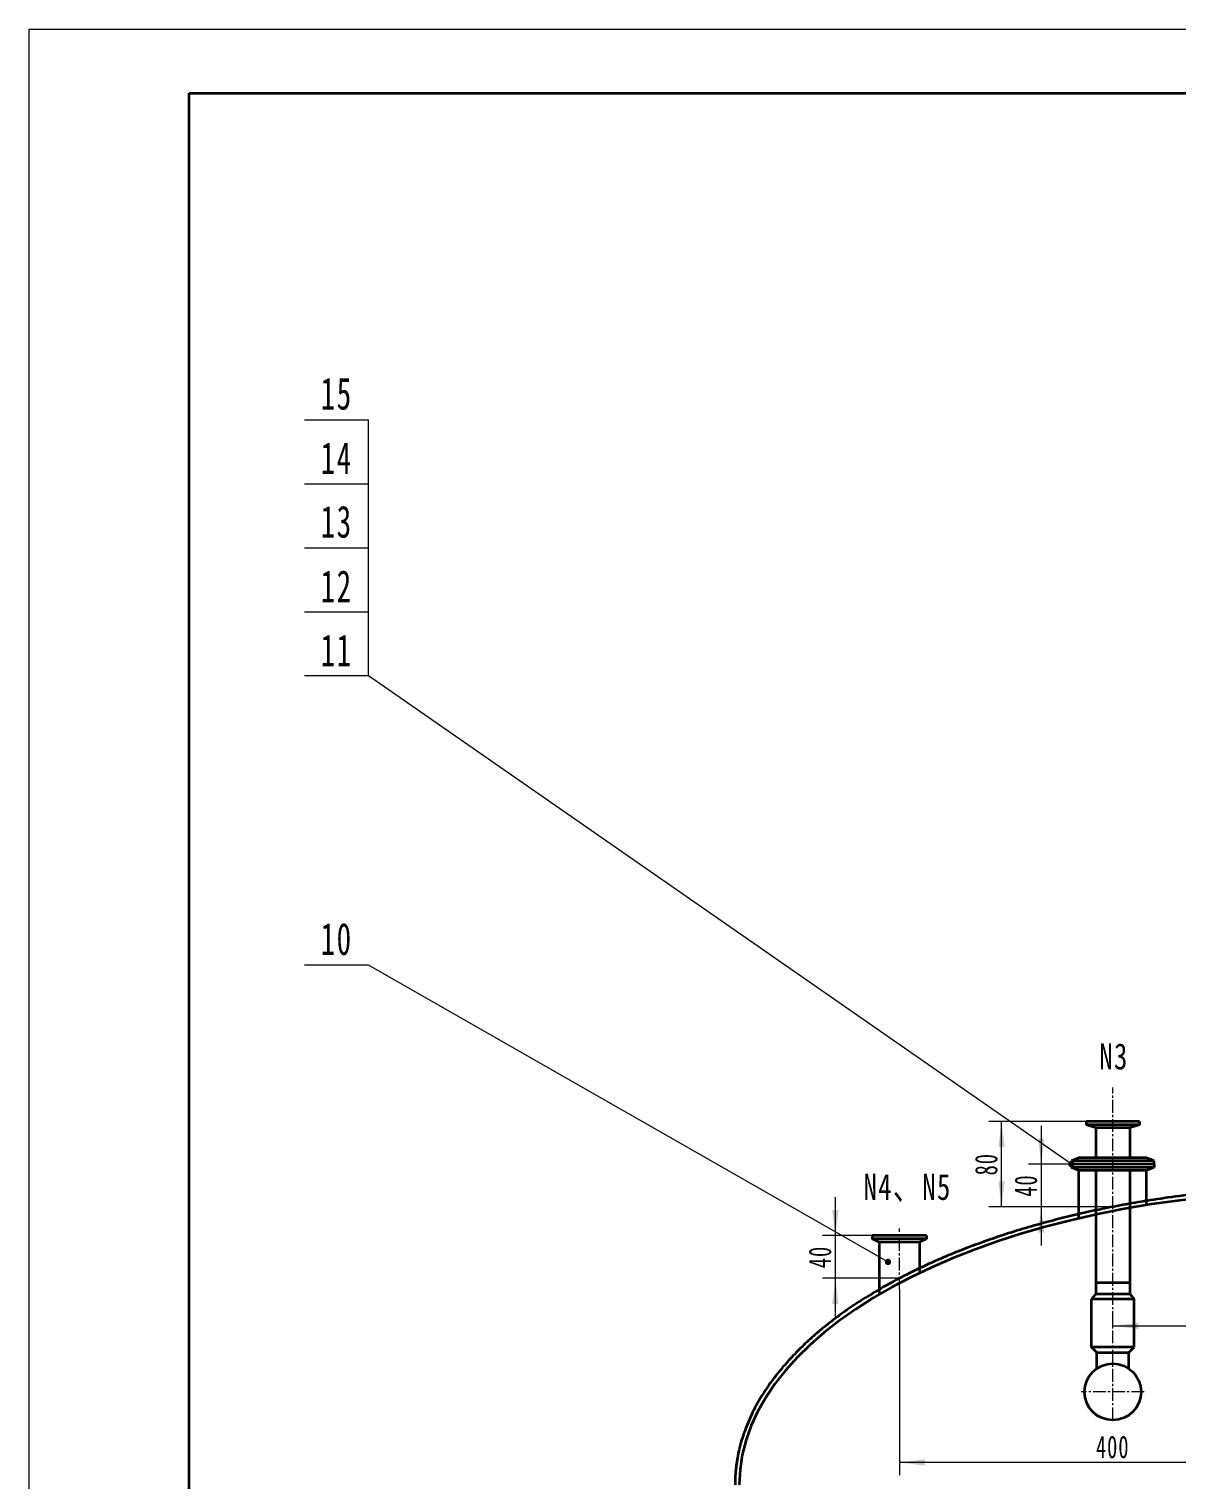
# Model space of a CAD drawing. Header units: millimetres. Extents: x -1782 to 1782, y -2523 to 2523.
# Drawn here: x -1782 to -706, y 1164 to 2523 of the extents above; entities that cross this region are included whole.
import ezdxf

# ---------------------------------------------------------------- set-up
doc = ezdxf.new("R2010")
doc.units = ezdxf.units.MM
doc.linetypes.add('点画线', pattern=[18, 12, -2, 2, -2])
doc.layers.get('0').update_dxf_attribs({"lineweight": 35})
for name, color, linetype, lineweight in [('中心线层', 1, '点画线', 18), ('尺寸线层', 3, 'Continuous', 18), ('粗实线层', 7, 'Continuous', 35), ('细实线层', 4, 'Continuous', 18)]:
    doc.layers.add(name, color=color, linetype=linetype, lineweight=lineweight)
doc.styles.add('标准', font='', dxfattribs={"width": 0.667})
doc.styles.get('标准').set_extended_font_data('宋体')
doc.dimstyles.new('标准', dxfattribs={"dimscale": 6, "dimtxt": 3.5, "dimasz": 4, "dimexe": 2, "dimexo": 0, "dimtad": 1, "dimdsep": 46, "dimtxsty": '标准', "dimblk": '_CAXARROW', "dimcen": 0, "dimdle": 6, "dimazin": 2, "dimtfac": 0.707107, "dimtdec": 3, "dimtmove": 2, "dimatfit": 3, "dimfxl": 1, "dimfrac": 2, "dimtolj": 1, "dimarcsym": 1})

# ---------------------------------------------------------------- blocks, each defined once
blk = doc.blocks.new('*X3')
at = {"layer": '粗实线层'}
for p, q in [((-272, -410.5), (-272, 410.5)), ((-272, 410.5), (287, 410.5))]:
    blk.add_line(p, q, dxfattribs=at)
at = {"layer": '细实线层'}
for p, q in [((-297, -420.5), (-297, 420.5)), ((-297, 420.5), (297, 420.5))]:
    blk.add_line(p, q, dxfattribs=at)
blk = doc.blocks.new('*X10')
at = {"layer": '尺寸线层', "linetype": 'Continuous'}
for points in [[(-766.2, 1308.2), (-742.2, 1311.2), (-742.2, 1305.2)], [(-566.2, 1308.2), (-590.2, 1311.2), (-590.2, 1305.2)]]:
    blk.add_hatch(color=0, dxfattribs=at).paths.add_polyline_path(points, flags=0)
at = {"layer": '尺寸线层', "color": 0, "linetype": 'Continuous'}
for p, q in [((-766.2, 1306.2), (-766.2, 1320.2)), ((-566.2, 1305.2), (-566.2, 1320.2)), ((-766.2, 1308.2), (-566.2, 1308.2))]:
    blk.add_line(p, q, dxfattribs=at)
at = {"layer": '尺寸线层', "color": 0, "insert": (-666.2, 1322.6), "char_height": 21, "width": 60.034, "attachment_point": 5, "line_spacing_factor": 1.15057, "style": '标准'}
blk.add_mtext('\\T1.1;200', dxfattribs=at)
blk = doc.blocks.new('_CAXARROW')
blk.add_hatch(color=0).paths.add_polyline_path([(0, 0), (-1, 0.125), (-1, -0.125)], flags=0)
blk = doc.blocks.new('*X11')
at = {"layer": '尺寸线层', "linetype": 'Continuous'}
for points in [[(-966.2, 1180.2), (-942.2, 1177.2), (-942.2, 1183.2)], [(-566.2, 1180.2), (-590.2, 1177.2), (-590.2, 1183.2)]]:
    blk.add_hatch(color=0, dxfattribs=at).paths.add_polyline_path(points, flags=0)
at = {"layer": '尺寸线层', "color": 0, "linetype": 'Continuous'}
for p, q in [((-966.2, 1342.1), (-966.2, 1168.2)), ((-566.2, 1195.3), (-566.2, 1168.2)), ((-566.2, 1180.2), (-966.2, 1180.2))]:
    blk.add_line(p, q, dxfattribs=at)
at = {"layer": '尺寸线层', "color": 0, "insert": (-766.2, 1194.6), "char_height": 21, "width": 60.66, "attachment_point": 5, "line_spacing_factor": 1.15057, "style": '标准'}
blk.add_mtext('\\T1.1;400', dxfattribs=at)
blk = doc.blocks.new('*X38')
at = {"layer": '尺寸线层', "linetype": 'Continuous'}
for points in [[(-833.2, 1459.6), (-830.2, 1483.6), (-836.2, 1483.6)], [(-833.2, 1419.6), (-830.2, 1395.6), (-836.2, 1395.6)]]:
    blk.add_hatch(color=0, dxfattribs=at).paths.add_polyline_path(points, flags=0)
at = {"layer": '尺寸线层', "color": 0, "linetype": 'Continuous'}
for p, q in [((-833.2, 1495.6), (-833.2, 1383.6)), ((-766.2, 1459.6), (-845.2, 1459.6)), ((-766.2, 1419.6), (-845.2, 1419.6))]:
    blk.add_line(p, q, dxfattribs=at)
at = {"layer": '尺寸线层', "color": 0, "insert": (-847.6, 1439.6), "char_height": 21, "width": 42, "attachment_point": 5, "rotation": 90, "line_spacing_factor": 1.15057, "style": '标准'}
blk.add_mtext('\\T1.1;40', dxfattribs=at)
blk = doc.blocks.new('*X39')
at = {"layer": '尺寸线层', "linetype": 'Continuous'}
for points in [[(-870.4, 1499.6), (-873.4, 1475.6), (-867.4, 1475.6)], [(-870.4, 1419.6), (-873.4, 1443.6), (-867.4, 1443.6)]]:
    blk.add_hatch(color=0, dxfattribs=at).paths.add_polyline_path(points, flags=0)
at = {"layer": '尺寸线层', "color": 0, "linetype": 'Continuous'}
for p, q in [((-766.2, 1499.6), (-882.4, 1499.6)), ((-870.4, 1419.6), (-870.4, 1499.6)), ((-766.2, 1419.6), (-882.4, 1419.6))]:
    blk.add_line(p, q, dxfattribs=at)
at = {"layer": '尺寸线层', "color": 0, "insert": (-884.7, 1459.6), "char_height": 21, "width": 42, "attachment_point": 5, "rotation": 90, "line_spacing_factor": 1.15057, "style": '标准'}
blk.add_mtext('\\T1.1;80', dxfattribs=at)
blk = doc.blocks.new('*X40')
at = {"layer": '尺寸线层', "linetype": 'Continuous'}
for points in [[(-1026.2, 1392.7), (-1029.2, 1416.7), (-1023.2, 1416.7)], [(-1026.2, 1352.7), (-1029.2, 1328.7), (-1023.2, 1328.7)]]:
    blk.add_hatch(color=0, dxfattribs=at).paths.add_polyline_path(points, flags=0)
at = {"layer": '尺寸线层', "color": 0, "linetype": 'Continuous'}
for p, q in [((-1026.2, 1316.7), (-1026.2, 1428.7)), ((-966.2, 1392.7), (-1038.2, 1392.7)), ((-966.2, 1352.7), (-1038.2, 1352.7))]:
    blk.add_line(p, q, dxfattribs=at)
at = {"layer": '尺寸线层', "color": 0, "insert": (-1040.5, 1372.7), "char_height": 21, "width": 42, "attachment_point": 5, "rotation": 90, "line_spacing_factor": 1.15057, "style": '标准'}
blk.add_mtext('\\T1.1;40', dxfattribs=at)
blk = doc.blocks.new('*X66')
at = {"layer": '细实线层', "lineweight": 18}
h = blk.add_hatch(color=0, dxfattribs=at)
edge = h.paths.add_edge_path(flags=0)
edge.add_arc((0, 0), 3, 0, 360)
at = {"layer": '细实线层', "color": 0}
for p, q in [((-486.8, 278.1), (-546.8, 278.1)), ((0, 0), (-486.8, 278.1))]:
    blk.add_line(p, q, dxfattribs=at)
at = {"layer": '细实线层', "color": 0, "lineweight": 18, "insert": (-516.8, 287.1), "char_height": 30, "width": 102, "attachment_point": 8, "line_spacing_factor": 1.15057, "style": '标准'}
blk.add_mtext('\\T1.1;10', dxfattribs=at)
blk = doc.blocks.new('*X67')
at = {"layer": '细实线层', "lineweight": 18}
h = blk.add_hatch(color=0, dxfattribs=at)
edge = h.paths.add_edge_path(flags=0)
edge.add_arc((0, 0), 3, 0, 360)
at = {"layer": '细实线层', "color": 0}
for p, q in [((-718.7, 697.4), (-658.7, 697.4)), ((-658.7, 637.4), (-658.7, 697.4)), ((-718.7, 637.4), (-658.7, 637.4)), ((-658.7, 577.4), (-658.7, 637.4)), ((-718.7, 577.4), (-658.7, 577.4)), ((-658.7, 517.4), (-658.7, 577.4)), ((-718.7, 517.4), (-658.7, 517.4)), ((-658.7, 457.4), (-658.7, 517.4)), ((-658.7, 457.4), (-718.7, 457.4)), ((0, 0), (-658.7, 457.4))]:
    blk.add_line(p, q, dxfattribs=at)
at = {"layer": '细实线层', "color": 0, "lineweight": 18, "char_height": 30, "width": 102, "attachment_point": 8, "line_spacing_factor": 1.15057, "style": '标准'}
for s, insert in [('\\T1.1;15', (-688.7, 706.4)), ('\\T1.1;14', (-688.7, 646.4)), ('\\T1.1;13', (-688.7, 586.4)), ('\\T1.1;12', (-688.7, 526.4)), ('\\T1.1;11', (-688.7, 466.4))]:
    blk.add_mtext(s, dxfattribs=dict(at, insert=insert))

msp = doc.modelspace()

# ---------------------------------------------------------------- linework, layer by layer
for p, q in [((-741.187, 1499.643), (-791.187, 1499.643)), ((-791.187, 1499.643), (-791.187, 1496.643)), ((-741.187, 1496.643), (-791.187, 1496.643)), ((-782.187, 1493.643), (-791.187, 1496.643)), ((-741.187, 1496.643), (-750.187, 1493.643)), ((-741.187, 1499.643), (-741.187, 1496.643)), ((-750.187, 1493.643), (-782.187, 1493.643)), ((-782.187, 1493.643), (-782.187, 1465.643)), ((-750.187, 1493.643), (-750.187, 1465.643)), ((-797.94, 1465.643), (-804.94, 1462.643)), ((-727.44, 1462.643), (-804.94, 1462.643)), ((-804.94, 1459.643), (-804.94, 1462.643)), ((-727.44, 1459.643), (-804.94, 1459.643)), ((-727.44, 1459.643), (-804.94, 1459.643)), ((-804.94, 1459.643), (-804.94, 1456.643)), ((-727.44, 1456.643), (-804.94, 1456.643)), ((-797.94, 1453.643), (-804.94, 1456.643)), ((-734.44, 1465.643), (-797.94, 1465.643)), ((-727.44, 1462.643), (-734.44, 1465.643)), ((-727.44, 1456.643), (-734.44, 1453.643)), ((-727.44, 1459.643), (-727.44, 1462.643)), ((-727.44, 1459.643), (-727.44, 1456.643)), ((-734.44, 1453.643), (-797.94, 1453.643)), ((-782.187, 1453.643), (-782.187, 1338.174)), ((-750.187, 1453.643), (-750.187, 1338.174)), ((-940.733, 1392.694), (-991.733, 1392.694)), ((-991.733, 1392.694), (-991.733, 1389.694)), ((-940.733, 1389.694), (-991.733, 1389.694)), ((-985.233, 1386.694), (-991.733, 1389.694)), ((-947.233, 1386.694), (-985.233, 1386.694)), ((-985.233, 1386.694), (-985.233, 1337.533)), ((-940.733, 1389.694), (-947.233, 1386.694)), ((-947.233, 1386.694), (-947.233, 1357.721)), ((-940.733, 1392.694), (-940.733, 1389.694)), ((-786.19, 1288.178), (-786.19, 1333.174)), ((-746.19, 1333.169), (-786.19, 1333.169)), ((-746.19, 1288.174), (-746.19, 1333.174)), ((-746.19, 1288.178), (-786.19, 1288.178)), ((-781.185, 1268.172), (-781.185, 1283.174)), ((-751.19, 1268.169), (-751.19, 1283.174))]:
    msp.add_line(p, q)
msp.add_circle((-766.19, 1246.324), 26.5)
msp.add_ellipse((-566.233, 1159.391), major_axis=(550, 0), ratio=0.5, start_param=0, end_param=3.14159265)
msp.add_rational_spline([(-12.233, 1159.391), (-12.233, 1203.952), (-57.061, 1300.741), (-198.002, 1374.797), (-474.367, 1454.577), (-676.523, 1449.259), (-842.343, 1401.391), (-925.852, 1377.284), (-1068.374, 1307.144), (-1120.233, 1208.762), (-1120.233, 1159.391)], [1, 0.916666666667, 0.791666666667, 0.75, 0.75, 0.8333333333, 0.999999999912, 0.955341801203, 0.910683602552, 0.955341801261, 1], degree=3, knots=[0, 0, 0, 0, 4392.42475309, 8784.84950619, 8784.84950619, 17569.69901237, 17569.69901237, 17569.69901237, 21962.12376546, 26354.54851856, 26354.54851856, 26354.54851856, 26354.54851856])
at = {"layer": '中心线层'}
for p, q in [((-766.233, 1219.824), (-766.233, 1531.564)), ((-966.233, 1342.139), (-966.233, 1399.435)), ((-736.69, 1246.324), (-795.69, 1246.324))]:
    msp.add_line(p, q, dxfattribs=at)
at = {"layer": '粗实线层'}
for p, q in [((-797.94, 1408.796), (-797.94, 1453.643)), ((-734.44, 1421.214), (-734.44, 1453.643)), ((-782.187, 1348.643), (-750.187, 1348.643)), ((-782.187, 1338.174), (-786.19, 1333.169)), ((-782.187, 1338.174), (-750.187, 1338.174)), ((-750.187, 1338.174), (-746.185, 1333.169)), ((-781.185, 1283.174), (-786.19, 1288.178)), ((-781.185, 1283.174), (-751.19, 1283.174)), ((-751.19, 1283.174), (-746.185, 1288.178))]:
    msp.add_line(p, q, dxfattribs=at)

# ---------------------------------------------------------------- block references
at = {"xscale": 6, "yscale": 6, "zscale": 6}
msp.add_blockref('*X3', (0, 0), dxfattribs=at)
at = {"layer": '细实线层'}
for name, p in [('*X67', (-804.94, 1459.643)), ('*X66', (-976.882, 1368.078))]:
    msp.add_blockref(name, p, dxfattribs=at)

# ---------------------------------------------------------------- texts
at = {"layer": '尺寸线层', "char_height": 24.5, "width": 83.34522, "attachment_point": 1, "line_spacing_factor": 1.15057, "style": '标准'}
for s, insert in [('\\T1.1;{\\W0.75;N3}', (-778.754, 1572.889)), ('\\T1.1;{\\W0.75;N4、N5}', (-999.778, 1450.653))]:
    msp.add_mtext(s, dxfattribs=dict(at, insert=insert))

# ---------------------------------------------------------------- dimensions: what is measured, and where the dimension line sits
at = {"layer": '尺寸线层'}
for base, p1, p2, angle, picture, middle in [((-870.371, 1499.643), (-766.233, 1419.647), (-766.233, 1499.643), 90, '*X39', (-870.371, 1459.645)), ((-833.189, 1419.647), (-766.233, 1459.643), (-766.233, 1419.647), 270, '*X38', (-833.189, 1439.645)), ((-1026.168, 1392.694), (-966.233, 1352.69), (-966.233, 1392.694), 90, '*X40', (-1026.168, 1372.692)), ((-566.233, 1308.229), (-766.233, 1306.213), (-566.233, 1305.205), 0, '*X10', (-666.233, 1308.229))]:
    dim = msp.add_linear_dim(base=base, p1=p1, p2=p2, angle=angle, dimstyle='标准', override={"dimsah": 1, "dimtfill": 1, "dimtzin": 8}, dxfattribs=at)
    dim.commit()
    dim.dimension.update_dxf_attribs({"geometry": picture, "text_midpoint": middle})
dim = msp.add_linear_dim(base=(-966.233, 1180.218), p1=(-566.233, 1195.338), p2=(-966.233, 1342.139), dimstyle='标准', override={"dimsah": 1, "dimtfill": 1, "dimtzin": 8}, dxfattribs=at)
dim.commit()
dim.dimension.update_dxf_attribs({"geometry": '*X11', "text_midpoint": (-766.233, 1180.218)})

doc.saveas('drawing.dxf')
